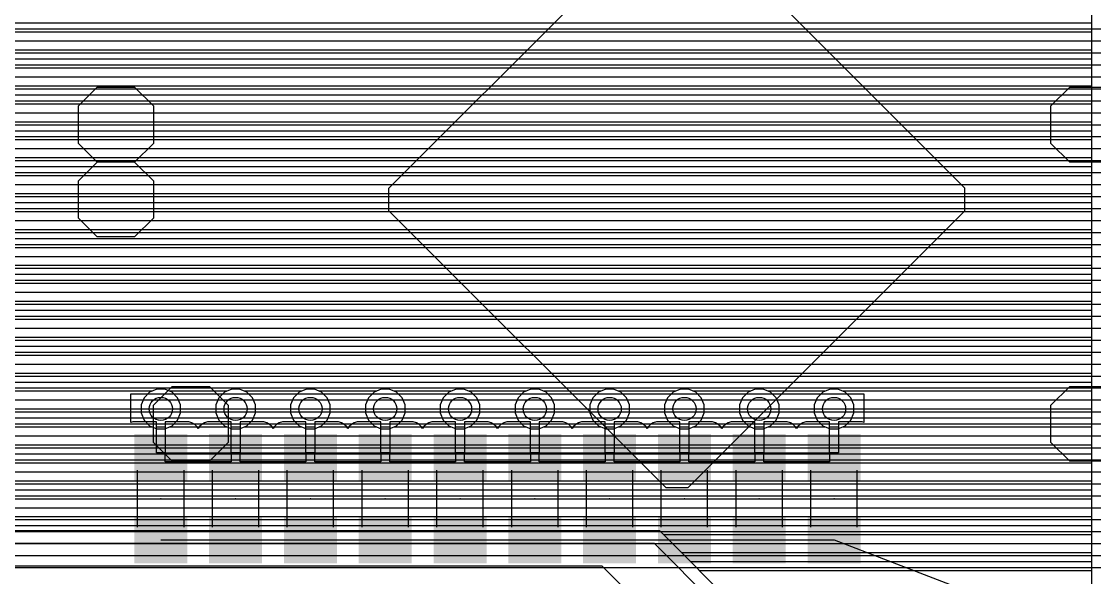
# Model space of a CAD drawing. Extents: x -0.45 to 6.54, y 0 to 7.98.
# Drawn here: x 2.434 to 3.868, y 6.435 to 7.178 of the extents above; entities that cross this region are included whole.
import ezdxf

# ---------------------------------------------------------------- set-up
doc = ezdxf.new("R2010")
doc.units = 0
for name, color, linetype in [('1', 22, 'CONTINUOUS'), ('16', 175, 'CONTINUOUS'), ('18', 4, 'CONTINUOUS'), ('2', 3, 'CONTINUOUS'), ('23', 7, 'CONTINUOUS'), ('49', 253, 'CONTINUOUS'), ('51', 253, 'CONTINUOUS')]:
    doc.layers.add(name, color=color, linetype=linetype)

# ---------------------------------------------------------------- blocks, each defined once
blk = doc.blocks.new('RECT')
blk.add_solid([(-0.5, -0.5), (0.5, -0.5), (-0.5, 0.5), (0.5, 0.5)])
blk = doc.blocks.new('ROUNDV')
blk.add_circle((0, 0), 0.5)

msp = doc.modelspace()

# ---------------------------------------------------------------- linework, layer by layer
at = {"layer": '1'}
for p, q in [((2.58, 6.641955), (2.58, 6.68)), ((2.58, 6.68), (3.56, 6.68)), ((2.58, 6.672), (3.56, 6.672)), ((3.56, 6.68), (3.56, 6.641955)), ((2.58, 6.66), (3.56, 6.66)), ((2.58, 6.648), (3.56, 6.648)), ((2.58246, 6.642614), (2.58, 6.641955)), ((2.614, 6.642614), (2.58246, 6.642614)), ((2.614, 6.601118), (2.614, 6.642614)), ((2.657539, 6.642614), (2.626, 6.642614)), ((2.626, 6.642614), (2.626, 6.601118)), ((2.661609, 6.641524), (2.657539, 6.642614)), ((2.68246, 6.642614), (2.678391, 6.641524)), ((2.714, 6.642614), (2.68246, 6.642614)), ((2.714, 6.601118), (2.714, 6.642614)), ((2.757539, 6.642614), (2.726, 6.642614)), ((2.726, 6.642614), (2.726, 6.601118)), ((2.761609, 6.641524), (2.757539, 6.642614)), ((2.78246, 6.642614), (2.778391, 6.641524)), ((2.814, 6.642614), (2.78246, 6.642614)), ((2.814, 6.601118), (2.814, 6.642614)), ((2.857539, 6.642614), (2.826, 6.642614)), ((2.826, 6.642614), (2.826, 6.601118)), ((2.861609, 6.641524), (2.857539, 6.642614)), ((2.88246, 6.642614), (2.878391, 6.641524)), ((2.914, 6.642614), (2.88246, 6.642614)), ((2.914, 6.601118), (2.914, 6.642614)), ((2.957539, 6.642614), (2.926, 6.642614)), ((2.926, 6.642614), (2.926, 6.601118)), ((2.961609, 6.641524), (2.957539, 6.642614)), ((2.98246, 6.642614), (2.978391, 6.641524)), ((3.014, 6.642614), (2.98246, 6.642614)), ((3.014, 6.601118), (3.014, 6.642614)), ((3.057539, 6.642614), (3.026, 6.642614)), ((3.026, 6.642614), (3.026, 6.601118)), ((3.061609, 6.641524), (3.057539, 6.642614)), ((3.08246, 6.642614), (3.078391, 6.641524)), ((3.114, 6.642614), (3.08246, 6.642614)), ((3.114, 6.601118), (3.114, 6.642614)), ((3.157539, 6.642614), (3.126, 6.642614)), ((3.126, 6.642614), (3.126, 6.601118)), ((3.161609, 6.641524), (3.157539, 6.642614)), ((3.18246, 6.642614), (3.178391, 6.641524)), ((3.214, 6.642614), (3.18246, 6.642614)), ((3.214, 6.601118), (3.214, 6.642614)), ((3.257539, 6.642614), (3.226, 6.642614)), ((3.226, 6.642614), (3.226, 6.601118)), ((3.261609, 6.641524), (3.257539, 6.642614)), ((3.28246, 6.642614), (3.278391, 6.641524)), ((3.314, 6.642614), (3.28246, 6.642614)), ((3.314, 6.601118), (3.314, 6.642614)), ((3.357539, 6.642614), (3.326, 6.642614)), ((3.326, 6.642614), (3.326, 6.601118)), ((3.361609, 6.641524), (3.357539, 6.642614)), ((3.38246, 6.642614), (3.378391, 6.641524)), ((3.414, 6.642614), (3.38246, 6.642614)), ((3.414, 6.601118), (3.414, 6.642614)), ((3.457539, 6.642614), (3.426, 6.642614)), ((3.426, 6.642614), (3.426, 6.601118)), ((3.461609, 6.641524), (3.457539, 6.642614)), ((3.48246, 6.642614), (3.478391, 6.641524)), ((3.514, 6.642614), (3.48246, 6.642614)), ((3.514, 6.601118), (3.514, 6.642614)), ((3.557539, 6.642614), (3.526, 6.642614)), ((3.526, 6.642614), (3.526, 6.601118)), ((3.56, 6.641955), (3.557539, 6.642614)), ((2.614, 6.636), (2.626, 6.636)), ((2.665257, 6.639417), (2.661609, 6.641524)), ((2.668236, 6.636438), (2.665257, 6.639417)), ((2.67, 6.633383), (2.668236, 6.636438)), ((2.668489, 6.636), (2.671511, 6.636)), ((2.671764, 6.636438), (2.67, 6.633383)), ((2.674743, 6.639417), (2.671764, 6.636438)), ((2.678391, 6.641524), (2.674743, 6.639417)), ((2.714, 6.636), (2.726, 6.636)), ((2.765257, 6.639417), (2.761609, 6.641524)), ((2.768236, 6.636438), (2.765257, 6.639417)), ((2.77, 6.633383), (2.768236, 6.636438)), ((2.768489, 6.636), (2.771511, 6.636)), ((2.771764, 6.636438), (2.77, 6.633383)), ((2.774743, 6.639417), (2.771764, 6.636438)), ((2.778391, 6.641524), (2.774743, 6.639417)), ((2.814, 6.636), (2.826, 6.636)), ((2.865257, 6.639417), (2.861609, 6.641524)), ((2.868236, 6.636438), (2.865257, 6.639417)), ((2.87, 6.633383), (2.868236, 6.636438)), ((2.868489, 6.636), (2.871511, 6.636)), ((2.871764, 6.636438), (2.87, 6.633383)), ((2.874743, 6.639417), (2.871764, 6.636438)), ((2.878391, 6.641524), (2.874743, 6.639417)), ((2.914, 6.636), (2.926, 6.636)), ((2.965257, 6.639417), (2.961609, 6.641524)), ((2.968236, 6.636438), (2.965257, 6.639417)), ((2.97, 6.633383), (2.968236, 6.636438)), ((2.968489, 6.636), (2.971511, 6.636)), ((2.971764, 6.636438), (2.97, 6.633383)), ((2.974743, 6.639417), (2.971764, 6.636438)), ((2.978391, 6.641524), (2.974743, 6.639417)), ((3.014, 6.636), (3.026, 6.636)), ((3.065257, 6.639417), (3.061609, 6.641524)), ((3.068236, 6.636438), (3.065257, 6.639417)), ((3.07, 6.633383), (3.068236, 6.636438)), ((3.068489, 6.636), (3.071511, 6.636)), ((3.071764, 6.636438), (3.07, 6.633383)), ((3.074743, 6.639417), (3.071764, 6.636438)), ((3.078391, 6.641524), (3.074743, 6.639417)), ((3.114, 6.636), (3.126, 6.636)), ((3.165257, 6.639417), (3.161609, 6.641524)), ((3.168236, 6.636438), (3.165257, 6.639417)), ((3.17, 6.633383), (3.168236, 6.636438)), ((3.168489, 6.636), (3.171511, 6.636)), ((3.171764, 6.636438), (3.17, 6.633383)), ((3.174743, 6.639417), (3.171764, 6.636438)), ((3.178391, 6.641524), (3.174743, 6.639417)), ((3.214, 6.636), (3.226, 6.636)), ((3.265257, 6.639417), (3.261609, 6.641524)), ((3.268236, 6.636438), (3.265257, 6.639417)), ((3.27, 6.633383), (3.268236, 6.636438)), ((3.268489, 6.636), (3.271511, 6.636)), ((3.271764, 6.636438), (3.27, 6.633383)), ((3.274743, 6.639417), (3.271764, 6.636438)), ((3.278391, 6.641524), (3.274743, 6.639417)), ((3.314, 6.636), (3.326, 6.636)), ((3.365257, 6.639417), (3.361609, 6.641524)), ((3.368236, 6.636438), (3.365257, 6.639417)), ((3.37, 6.633383), (3.368236, 6.636438)), ((3.368489, 6.636), (3.371511, 6.636)), ((3.371764, 6.636438), (3.37, 6.633383)), ((3.374743, 6.639417), (3.371764, 6.636438)), ((3.378391, 6.641524), (3.374743, 6.639417)), ((3.414, 6.636), (3.426, 6.636)), ((3.465257, 6.639417), (3.461609, 6.641524)), ((3.468236, 6.636438), (3.465257, 6.639417)), ((3.47, 6.633383), (3.468236, 6.636438)), ((3.468489, 6.636), (3.471511, 6.636)), ((3.471764, 6.636438), (3.47, 6.633383)), ((3.474743, 6.639417), (3.471764, 6.636438)), ((3.478391, 6.641524), (3.474743, 6.639417)), ((3.514, 6.636), (3.526, 6.636)), ((2.614, 6.624), (2.626, 6.624)), ((2.714, 6.624), (2.726, 6.624)), ((2.814, 6.624), (2.826, 6.624)), ((2.914, 6.624), (2.926, 6.624)), ((3.014, 6.624), (3.026, 6.624)), ((3.114, 6.624), (3.126, 6.624)), ((3.214, 6.624), (3.226, 6.624)), ((3.314, 6.624), (3.326, 6.624)), ((3.414, 6.624), (3.426, 6.624)), ((3.514, 6.624), (3.526, 6.624)), ((2.614, 6.612), (2.626, 6.612)), ((2.626, 6.601118), (2.614, 6.601118)), ((2.626, 6.589118), (2.626, 6.601118)), ((2.626, 6.601118), (2.714, 6.601118)), ((2.626, 6.6), (2.714, 6.6)), ((2.714, 6.612), (2.726, 6.612)), ((2.726, 6.601118), (2.714, 6.601118)), ((2.714, 6.601118), (2.714, 6.589118)), ((2.726, 6.589118), (2.726, 6.601118)), ((2.726, 6.601118), (2.768567, 6.601118)), ((2.726, 6.6), (2.814, 6.6)), ((2.768567, 6.601118), (2.814, 6.601118)), ((2.814, 6.612), (2.826, 6.612)), ((2.826, 6.601118), (2.814, 6.601118)), ((2.814, 6.601118), (2.814, 6.589118)), ((2.826, 6.589118), (2.826, 6.601118)), ((2.826, 6.601118), (2.914, 6.601118)), ((2.826, 6.6), (2.914, 6.6)), ((2.914, 6.612), (2.926, 6.612)), ((2.926, 6.601118), (2.914, 6.601118)), ((2.914, 6.601118), (2.914, 6.589118)), ((2.926, 6.589118), (2.926, 6.601118)), ((2.926, 6.601118), (2.968567, 6.601118)), ((2.926, 6.6), (3.014, 6.6)), ((2.968567, 6.601118), (3.014, 6.601118)), ((3.014, 6.612), (3.026, 6.612)), ((3.026, 6.601118), (3.014, 6.601118)), ((3.014, 6.601118), (3.014, 6.589118)), ((3.026, 6.589118), (3.026, 6.601118)), ((3.026, 6.601118), (3.114, 6.601118)), ((3.026, 6.6), (3.114, 6.6)), ((3.114, 6.612), (3.126, 6.612)), ((3.126, 6.601118), (3.114, 6.601118)), ((3.114, 6.601118), (3.114, 6.589118)), ((3.126, 6.589118), (3.126, 6.601118)), ((3.126, 6.601118), (3.168567, 6.601118)), ((3.126, 6.6), (3.214, 6.6)), ((3.168567, 6.601118), (3.214, 6.601118)), ((3.214, 6.612), (3.226, 6.612)), ((3.226, 6.601118), (3.214, 6.601118)), ((3.214, 6.601118), (3.214, 6.589118)), ((3.226, 6.589118), (3.226, 6.601118)), ((3.226, 6.601118), (3.314, 6.601118)), ((3.226, 6.6), (3.314, 6.6)), ((3.314, 6.612), (3.326, 6.612)), ((3.314, 6.601118), (3.314, 6.589118)), ((3.326, 6.601118), (3.314, 6.601118)), ((3.326, 6.589118), (3.326, 6.601118)), ((3.326, 6.601118), (3.414, 6.601118)), ((3.326, 6.6), (3.414, 6.6)), ((3.414, 6.612), (3.426, 6.612)), ((3.414, 6.601118), (3.414, 6.589118)), ((3.426, 6.601118), (3.414, 6.601118)), ((3.426, 6.589118), (3.426, 6.601118)), ((3.426, 6.601118), (3.468567, 6.601118)), ((3.426, 6.6), (3.514, 6.6)), ((3.468567, 6.601118), (3.514, 6.601118)), ((3.514, 6.612), (3.526, 6.612)), ((3.514, 6.601118), (3.514, 6.589118)), ((3.526, 6.601118), (3.514, 6.601118)), ((2.671433, 6.589118), (2.626, 6.589118)), ((2.714, 6.589118), (2.671433, 6.589118)), ((2.814, 6.589118), (2.726, 6.589118)), ((2.871433, 6.589118), (2.826, 6.589118)), ((2.914, 6.589118), (2.871433, 6.589118)), ((3.014, 6.589118), (2.926, 6.589118)), ((3.071433, 6.589118), (3.026, 6.589118)), ((3.114, 6.589118), (3.071433, 6.589118)), ((3.214, 6.589118), (3.126, 6.589118)), ((3.271433, 6.589118), (3.226, 6.589118)), ((3.314, 6.589118), (3.271433, 6.589118)), ((3.368567, 6.589118), (3.326, 6.589118)), ((3.414, 6.589118), (3.368567, 6.589118)), ((3.514, 6.589118), (3.426, 6.589118)), ((2.62, 6.484882), (2.72, 6.484882)), ((2.72, 6.484882), (2.82, 6.484882)), ((2.82, 6.484882), (2.92, 6.484882)), ((2.92, 6.484882), (3.02, 6.484882)), ((3.02, 6.484882), (3.12, 6.484882)), ((3.12, 6.484882), (3.22, 6.484882)), ((3.22, 6.484882), (3.32, 6.484882)), ((3.32, 6.484882), (3.42, 6.484882)), ((3.42, 6.484882), (3.52, 6.484882)), ((3.52, 6.484882), (3.82, 6.37))]:
    msp.add_line(p, q, dxfattribs=at)
at = {"layer": '16'}
for p, q in [((0.018, 7.168), (6.362, 7.168)), ((0.018, 7.152), (6.362, 7.152)), ((0.018, 7.136), (6.362, 7.136)), ((0.018, 7.12), (6.362, 7.12)), ((0.018, 7.104), (6.362, 7.104)), ((0.018, 7.088), (6.362, 7.088)), ((0.018, 7.072), (6.362, 7.072)), ((0.018, 7.056), (6.362, 7.056)), ((0.018, 7.04), (4.714695, 7.04)), ((0.018, 7.024), (4.7065, 7.024)), ((0.018, 7.008), (4.709122, 7.008)), ((0.018, 6.992), (4.728124, 6.992)), ((0.018, 6.976), (6.362, 6.976)), ((0.018, 6.96), (6.362, 6.96)), ((0.018, 6.944), (6.362, 6.944)), ((0.018, 6.928), (6.362, 6.928)), ((0.018, 6.912), (6.362, 6.912)), ((0.018, 6.896), (6.362, 6.896)), ((0.018, 6.88), (6.362, 6.88)), ((0.018, 6.864), (6.362, 6.864)), ((0.018, 6.848), (6.362, 6.848)), ((0.018, 6.832), (6.362, 6.832)), ((0.018, 6.816), (6.362, 6.816)), ((0.018, 6.8), (6.362, 6.8)), ((0.018, 6.784), (6.362, 6.784)), ((0.018, 6.768), (6.362, 6.768)), ((0.018, 6.752), (6.362, 6.752)), ((0.018, 6.736), (6.362, 6.736)), ((0.018, 6.72), (6.362, 6.72)), ((0.018, 6.704), (6.362, 6.704)), ((0.018, 6.688), (6.362, 6.688)), ((0.018, 6.672), (6.362, 6.672)), ((0.018, 6.656), (6.362, 6.656)), ((0.018, 6.64), (6.362, 6.64)), ((0.018, 6.624), (6.362, 6.624)), ((0.018, 6.608), (5.113463, 6.608)), ((0.018, 6.592), (5.097463, 6.592)), ((0.018, 6.576), (5.087249, 6.576)), ((0.018, 6.56), (5.080621, 6.56)), ((0.018, 6.544), (5.07901, 6.544)), ((0.018, 6.528), (5.07901, 6.528)), ((0.283146, 6.512), (5.083935, 6.512)), ((0.303414, 6.496), (5.090562, 6.496)), ((0.316458, 6.48), (5.105463, 6.48)), ((0.325696, 6.464), (5.131843, 6.464)), ((0.330136, 6.448), (6.362, 6.448))]:
    msp.add_line(p, q, dxfattribs=at)
at = {"layer": '2'}
for p, q in [((3.864, 7.59923), (3.864, 4.760769)), ((0.016, 7.176), (3.864, 7.176)), ((0.016, 7.164), (3.864, 7.164)), ((0.016, 7.152), (3.864, 7.152)), ((0.016, 7.14), (3.864, 7.14)), ((0.016, 7.128), (3.864, 7.128)), ((0.016, 7.116), (3.864, 7.116)), ((0.016, 7.104), (3.864, 7.104)), ((0.016, 7.092), (3.864, 7.092)), ((0.016, 7.08), (3.864, 7.08)), ((0.016, 7.068), (3.864, 7.068)), ((0.016, 7.056), (3.864, 7.056)), ((0.016, 7.044), (3.864, 7.044)), ((0.016, 7.032), (3.864, 7.032)), ((0.016, 7.02), (3.864, 7.02)), ((0.016, 7.008), (3.864, 7.008)), ((0.016, 6.996), (3.864, 6.996)), ((0.016, 6.984), (3.864, 6.984)), ((0.016, 6.972), (3.864, 6.972)), ((0.016, 6.96), (3.864, 6.96)), ((0.016, 6.948), (3.864, 6.948)), ((0.016, 6.936), (3.864, 6.936)), ((0.016, 6.924), (3.864, 6.924)), ((0.016, 6.912), (3.864, 6.912)), ((0.016, 6.9), (3.864, 6.9)), ((0.016, 6.888), (3.864, 6.888)), ((0.016, 6.876), (3.864, 6.876)), ((0.016, 6.864), (3.864, 6.864)), ((0.016, 6.852), (3.864, 6.852)), ((0.016, 6.84), (3.864, 6.84)), ((0.016, 6.828), (3.864, 6.828)), ((0.016, 6.816), (3.864, 6.816)), ((0.016, 6.804), (3.864, 6.804)), ((0.016, 6.792), (3.864, 6.792)), ((0.016, 6.78), (3.864, 6.78)), ((0.016, 6.768), (3.864, 6.768)), ((0.016, 6.756), (3.864, 6.756)), ((0.016, 6.744), (3.864, 6.744)), ((0.016, 6.732), (3.864, 6.732)), ((0.016, 6.72), (3.864, 6.72)), ((0.016, 6.708), (3.864, 6.708)), ((0.016, 6.696), (3.864, 6.696)), ((2.614729, 6.6865), (2.604989, 6.682466)), ((2.625271, 6.6865), (2.614729, 6.6865)), ((2.635011, 6.682466), (2.625271, 6.6865)), ((2.714729, 6.6865), (2.704989, 6.682466)), ((2.725271, 6.6865), (2.714729, 6.6865)), ((2.735011, 6.682466), (2.725271, 6.6865)), ((2.814729, 6.6865), (2.804989, 6.682466)), ((2.825271, 6.6865), (2.814729, 6.6865)), ((2.835011, 6.682466), (2.825271, 6.6865)), ((2.914729, 6.6865), (2.904989, 6.682466)), ((2.925271, 6.6865), (2.914729, 6.6865)), ((2.935011, 6.682466), (2.925271, 6.6865)), ((3.014729, 6.6865), (3.004989, 6.682466)), ((3.025271, 6.6865), (3.014729, 6.6865)), ((3.035011, 6.682466), (3.025271, 6.6865)), ((3.114729, 6.6865), (3.104989, 6.682466)), ((3.125271, 6.6865), (3.114729, 6.6865)), ((3.135011, 6.682466), (3.125271, 6.6865)), ((3.214729, 6.6865), (3.204989, 6.682466)), ((3.225271, 6.6865), (3.214729, 6.6865)), ((3.235011, 6.682466), (3.225271, 6.6865)), ((3.314729, 6.6865), (3.304989, 6.682466)), ((3.325271, 6.6865), (3.314729, 6.6865)), ((3.335011, 6.682466), (3.325271, 6.6865)), ((3.414729, 6.6865), (3.404989, 6.682466)), ((3.425271, 6.6865), (3.414729, 6.6865)), ((3.435011, 6.682466), (3.425271, 6.6865)), ((3.514729, 6.6865), (3.504989, 6.682466)), ((3.525271, 6.6865), (3.514729, 6.6865)), ((3.535011, 6.682466), (3.525271, 6.6865)), ((0.016, 6.684), (2.608694, 6.684)), ((0.016, 6.672), (2.596287, 6.672)), ((2.597534, 6.675011), (2.5935, 6.665271)), ((2.604989, 6.682466), (2.597534, 6.675011)), ((2.631306, 6.684), (2.708694, 6.684)), ((2.642466, 6.675011), (2.635011, 6.682466)), ((2.6465, 6.665271), (2.642466, 6.675011)), ((2.643713, 6.672), (2.696287, 6.672)), ((2.697534, 6.675011), (2.6935, 6.665271)), ((2.704989, 6.682466), (2.697534, 6.675011)), ((2.731306, 6.684), (2.808694, 6.684)), ((2.742466, 6.675011), (2.735011, 6.682466)), ((2.7465, 6.665271), (2.742466, 6.675011)), ((2.743713, 6.672), (2.796287, 6.672)), ((2.797534, 6.675011), (2.7935, 6.665271)), ((2.804989, 6.682466), (2.797534, 6.675011)), ((2.831306, 6.684), (2.908694, 6.684)), ((2.842466, 6.675011), (2.835011, 6.682466)), ((2.8465, 6.665271), (2.842466, 6.675011)), ((2.843713, 6.672), (2.896287, 6.672)), ((2.897534, 6.675011), (2.8935, 6.665271)), ((2.904989, 6.682466), (2.897534, 6.675011)), ((2.931306, 6.684), (3.008694, 6.684)), ((2.942466, 6.675011), (2.935011, 6.682466)), ((2.9465, 6.665271), (2.942466, 6.675011)), ((2.943713, 6.672), (2.996287, 6.672)), ((2.997534, 6.675011), (2.9935, 6.665271)), ((3.004989, 6.682466), (2.997534, 6.675011)), ((3.031306, 6.684), (3.108694, 6.684)), ((3.042466, 6.675011), (3.035011, 6.682466)), ((3.0465, 6.665271), (3.042466, 6.675011)), ((3.043713, 6.672), (3.096287, 6.672)), ((3.097534, 6.675011), (3.0935, 6.665271)), ((3.104989, 6.682466), (3.097534, 6.675011)), ((3.131306, 6.684), (3.208694, 6.684)), ((3.142466, 6.675011), (3.135011, 6.682466)), ((3.1465, 6.665271), (3.142466, 6.675011)), ((3.143713, 6.672), (3.196287, 6.672)), ((3.197534, 6.675011), (3.1935, 6.665271)), ((3.204989, 6.682466), (3.197534, 6.675011)), ((3.231306, 6.684), (3.308694, 6.684)), ((3.242466, 6.675011), (3.235011, 6.682466)), ((3.2465, 6.665271), (3.242466, 6.675011)), ((3.243713, 6.672), (3.296287, 6.672)), ((3.297534, 6.675011), (3.2935, 6.665271)), ((3.304989, 6.682466), (3.297534, 6.675011)), ((3.331306, 6.684), (3.408694, 6.684)), ((3.342466, 6.675011), (3.335011, 6.682466)), ((3.3465, 6.665271), (3.342466, 6.675011)), ((3.343713, 6.672), (3.396287, 6.672)), ((3.397534, 6.675011), (3.3935, 6.665271)), ((3.404989, 6.682466), (3.397534, 6.675011)), ((3.431306, 6.684), (3.508694, 6.684)), ((3.442466, 6.675011), (3.435011, 6.682466)), ((3.4465, 6.665271), (3.442466, 6.675011)), ((3.443713, 6.672), (3.496287, 6.672)), ((3.497534, 6.675011), (3.4935, 6.665271)), ((3.504989, 6.682466), (3.497534, 6.675011)), ((3.531306, 6.684), (3.864, 6.684)), ((3.542466, 6.675011), (3.535011, 6.682466)), ((3.5465, 6.665271), (3.542466, 6.675011)), ((3.543713, 6.672), (3.864, 6.672)), ((0.016, 6.66), (2.5935, 6.66)), ((2.5935, 6.665271), (2.5935, 6.654729)), ((2.6465, 6.654729), (2.6465, 6.665271)), ((2.6465, 6.66), (2.6935, 6.66)), ((2.6935, 6.665271), (2.6935, 6.654729)), ((2.7465, 6.654729), (2.7465, 6.665271)), ((2.7465, 6.66), (2.7935, 6.66)), ((2.7935, 6.665271), (2.7935, 6.654729)), ((2.8465, 6.654729), (2.8465, 6.665271)), ((2.8465, 6.66), (2.8935, 6.66)), ((2.8935, 6.665271), (2.8935, 6.654729)), ((2.9465, 6.654729), (2.9465, 6.665271)), ((2.9465, 6.66), (2.9935, 6.66)), ((2.9935, 6.665271), (2.9935, 6.654729)), ((3.0465, 6.654729), (3.0465, 6.665271)), ((3.0465, 6.66), (3.0935, 6.66)), ((3.0935, 6.665271), (3.0935, 6.654729)), ((3.1465, 6.654729), (3.1465, 6.665271)), ((3.1465, 6.66), (3.1935, 6.66)), ((3.1935, 6.665271), (3.1935, 6.654729)), ((3.2465, 6.654729), (3.2465, 6.665271)), ((3.2465, 6.66), (3.2935, 6.66)), ((3.2935, 6.665271), (3.2935, 6.654729)), ((3.3465, 6.654729), (3.3465, 6.665271)), ((3.3465, 6.66), (3.3935, 6.66)), ((3.3935, 6.665271), (3.3935, 6.654729)), ((3.4465, 6.654729), (3.4465, 6.665271)), ((3.4465, 6.66), (3.4935, 6.66)), ((3.4935, 6.665271), (3.4935, 6.654729)), ((3.5465, 6.654729), (3.5465, 6.665271)), ((3.5465, 6.66), (3.864, 6.66)), ((0.016, 6.648), (2.596287, 6.648)), ((2.5935, 6.654729), (2.597534, 6.644989)), ((2.597534, 6.644989), (2.604989, 6.637534)), ((2.635011, 6.637534), (2.642466, 6.644989)), ((2.642466, 6.644989), (2.6465, 6.654729)), ((2.643713, 6.648), (2.696287, 6.648)), ((2.6935, 6.654729), (2.697534, 6.644989)), ((2.697534, 6.644989), (2.704989, 6.637534)), ((2.735011, 6.637534), (2.742466, 6.644989)), ((2.742466, 6.644989), (2.7465, 6.654729)), ((2.743713, 6.648), (2.796287, 6.648)), ((2.7935, 6.654729), (2.797534, 6.644989)), ((2.797534, 6.644989), (2.804989, 6.637534)), ((2.835011, 6.637534), (2.842466, 6.644989)), ((2.842466, 6.644989), (2.8465, 6.654729)), ((2.843713, 6.648), (2.896287, 6.648)), ((2.8935, 6.654729), (2.897534, 6.644989)), ((2.897534, 6.644989), (2.904989, 6.637534)), ((2.935011, 6.637534), (2.942466, 6.644989)), ((2.942466, 6.644989), (2.9465, 6.654729)), ((2.943713, 6.648), (2.996287, 6.648)), ((2.9935, 6.654729), (2.997534, 6.644989)), ((2.997534, 6.644989), (3.004989, 6.637534)), ((3.035011, 6.637534), (3.042466, 6.644989)), ((3.042466, 6.644989), (3.0465, 6.654729)), ((3.043713, 6.648), (3.096287, 6.648)), ((3.0935, 6.654729), (3.097534, 6.644989)), ((3.097534, 6.644989), (3.104989, 6.637534)), ((3.135011, 6.637534), (3.142466, 6.644989)), ((3.142466, 6.644989), (3.1465, 6.654729)), ((3.143713, 6.648), (3.196287, 6.648)), ((3.1935, 6.654729), (3.197534, 6.644989)), ((3.197534, 6.644989), (3.204989, 6.637534)), ((3.235011, 6.637534), (3.242466, 6.644989)), ((3.242466, 6.644989), (3.2465, 6.654729)), ((3.243713, 6.648), (3.296287, 6.648)), ((3.2935, 6.654729), (3.297534, 6.644989)), ((3.297534, 6.644989), (3.304989, 6.637534)), ((3.335011, 6.637534), (3.342466, 6.644989)), ((3.342466, 6.644989), (3.3465, 6.654729)), ((3.343713, 6.648), (3.396287, 6.648)), ((3.3935, 6.654729), (3.397534, 6.644989)), ((3.397534, 6.644989), (3.404989, 6.637534)), ((3.435011, 6.637534), (3.442466, 6.644989)), ((3.442466, 6.644989), (3.4465, 6.654729)), ((3.443713, 6.648), (3.496287, 6.648)), ((3.4935, 6.654729), (3.497534, 6.644989)), ((3.497534, 6.644989), (3.504989, 6.637534)), ((3.535011, 6.637534), (3.542466, 6.644989)), ((3.542466, 6.644989), (3.5465, 6.654729)), ((3.543713, 6.648), (3.864, 6.648)), ((0.016, 6.636), (2.608693, 6.636)), ((2.604989, 6.637534), (2.614729, 6.6335)), ((2.614729, 6.6335), (2.625271, 6.6335)), ((2.625271, 6.6335), (2.635011, 6.637534)), ((2.631307, 6.636), (2.708693, 6.636)), ((2.704989, 6.637534), (2.714729, 6.6335)), ((2.714729, 6.6335), (2.725271, 6.6335)), ((2.725271, 6.6335), (2.735011, 6.637534)), ((2.731307, 6.636), (2.808693, 6.636)), ((2.804989, 6.637534), (2.814729, 6.6335)), ((2.814729, 6.6335), (2.825271, 6.6335)), ((2.825271, 6.6335), (2.835011, 6.637534)), ((2.831307, 6.636), (2.908693, 6.636)), ((2.904989, 6.637534), (2.914729, 6.6335)), ((2.914729, 6.6335), (2.925271, 6.6335)), ((2.925271, 6.6335), (2.935011, 6.637534)), ((2.931307, 6.636), (3.008693, 6.636)), ((3.004989, 6.637534), (3.014729, 6.6335)), ((3.014729, 6.6335), (3.025271, 6.6335)), ((3.025271, 6.6335), (3.035011, 6.637534)), ((3.031307, 6.636), (3.108693, 6.636)), ((3.104989, 6.637534), (3.114729, 6.6335)), ((3.114729, 6.6335), (3.125271, 6.6335)), ((3.125271, 6.6335), (3.135011, 6.637534)), ((3.131307, 6.636), (3.208693, 6.636)), ((3.204989, 6.637534), (3.214729, 6.6335)), ((3.214729, 6.6335), (3.225271, 6.6335)), ((3.225271, 6.6335), (3.235011, 6.637534)), ((3.231307, 6.636), (3.308693, 6.636)), ((3.304989, 6.637534), (3.314729, 6.6335)), ((3.314729, 6.6335), (3.325271, 6.6335)), ((3.325271, 6.6335), (3.335011, 6.637534)), ((3.331307, 6.636), (3.408693, 6.636)), ((3.404989, 6.637534), (3.414729, 6.6335)), ((3.414729, 6.6335), (3.425271, 6.6335)), ((3.425271, 6.6335), (3.435011, 6.637534)), ((3.431307, 6.636), (3.508693, 6.636)), ((3.504989, 6.637534), (3.514729, 6.6335)), ((3.514729, 6.6335), (3.525271, 6.6335)), ((3.525271, 6.6335), (3.535011, 6.637534)), ((3.531307, 6.636), (3.864, 6.636)), ((0.016, 6.624), (3.864, 6.624)), ((0.016, 6.612), (3.864, 6.612)), ((0.016, 6.6), (3.864, 6.6)), ((0.016, 6.588), (3.864, 6.588)), ((0.016, 6.576), (3.864, 6.576)), ((0.016, 6.564), (3.864, 6.564)), ((0.016, 6.552), (3.864, 6.552)), ((0.016, 6.54), (3.864, 6.54)), ((0.016, 6.528), (3.864, 6.528)), ((0.272218, 6.516), (3.864, 6.516)), ((0.292585, 6.504), (3.864, 6.504)), ((3.287042, 6.497), (1.372958, 6.497)), ((3.297, 6.487042), (3.287042, 6.497)), ((3.292041, 6.492), (3.864, 6.492)), ((3.527, 6.257042), (3.297, 6.487042)), ((3.28, 6.48), (1.38, 6.48)), ((3.51, 6.25), (3.28, 6.48)), ((3.304041, 6.48), (3.864, 6.48)), ((3.316041, 6.468), (3.864, 6.468)), ((3.328041, 6.456), (3.864, 6.456)), ((3.21, 6.45), (1.4, 6.45)), ((3.41, 6.25), (3.21, 6.45)), ((3.340041, 6.444), (3.864, 6.444))]:
    msp.add_line(p, q, dxfattribs=at)
at = {"layer": '23'}
for p in [(2.62, 6.54), (2.72, 6.54), (2.82, 6.54), (2.92, 6.54), (3.02, 6.54), (3.12, 6.54), (3.22, 6.54), (3.32, 6.54), (3.42, 6.54), (3.52, 6.54)]:
    msp.add_point(p, dxfattribs=at)
at = {"layer": '49'}
for p, q in [((2.925, 6.955), (3.295, 7.325)), ((3.325, 7.325), (3.695, 6.955)), ((2.51, 7.065), (2.535, 7.09)), ((2.535, 7.09), (2.585, 7.09)), ((2.585, 7.09), (2.61, 7.065)), ((3.81, 7.065), (3.835, 7.09)), ((3.835, 7.09), (3.885, 7.09)), ((2.51, 7.015), (2.51, 7.065)), ((2.61, 7.065), (2.61, 7.015)), ((3.81, 7.015), (3.81, 7.065)), ((2.535, 6.99), (2.51, 7.015)), ((2.61, 7.015), (2.585, 6.99)), ((3.835, 6.99), (3.81, 7.015)), ((2.51, 6.965), (2.535, 6.99)), ((2.585, 6.99), (2.535, 6.99)), ((2.585, 6.99), (2.61, 6.965)), ((3.885, 6.99), (3.835, 6.99)), ((2.51, 6.915), (2.51, 6.965)), ((2.61, 6.965), (2.61, 6.915)), ((2.925, 6.925), (2.925, 6.955)), ((3.695, 6.925), (3.695, 6.955)), ((2.535, 6.89), (2.51, 6.915)), ((2.61, 6.915), (2.585, 6.89)), ((3.295, 6.555), (2.925, 6.925)), ((3.695, 6.925), (3.325, 6.555)), ((2.585, 6.89), (2.535, 6.89)), ((2.61, 6.665), (2.635, 6.69)), ((2.635, 6.69), (2.685, 6.69)), ((2.685, 6.69), (2.71, 6.665)), ((3.81, 6.665), (3.835, 6.69)), ((3.835, 6.69), (3.885, 6.69)), ((2.61, 6.615), (2.61, 6.665)), ((2.71, 6.665), (2.71, 6.615)), ((3.81, 6.615), (3.81, 6.665)), ((2.635, 6.59), (2.61, 6.615)), ((2.71, 6.615), (2.685, 6.59)), ((3.835, 6.59), (3.81, 6.615)), ((2.685, 6.59), (2.635, 6.59)), ((3.885, 6.59), (3.835, 6.59)), ((3.295, 6.555), (3.325, 6.555))]:
    msp.add_line(p, q, dxfattribs=at)
at = {"layer": '51'}
for p, q in [((2.589016, 6.502008), (2.589016, 6.577992)), ((2.650984, 6.502008), (2.650984, 6.577992)), ((2.689016, 6.502008), (2.689016, 6.577992)), ((2.750984, 6.502008), (2.750984, 6.577992)), ((2.789016, 6.502008), (2.789016, 6.577992)), ((2.850984, 6.502008), (2.850984, 6.577992)), ((2.889016, 6.502008), (2.889016, 6.577992)), ((2.950984, 6.502008), (2.950984, 6.577992)), ((2.989016, 6.502008), (2.989016, 6.577992)), ((3.050984, 6.502008), (3.050984, 6.577992)), ((3.089016, 6.502008), (3.089016, 6.577992)), ((3.150984, 6.502008), (3.150984, 6.577992)), ((3.189016, 6.502008), (3.189016, 6.577992)), ((3.250984, 6.502008), (3.250984, 6.577992)), ((3.289016, 6.502008), (3.289016, 6.577992)), ((3.350984, 6.502008), (3.350984, 6.577992)), ((3.389016, 6.502008), (3.389016, 6.577992)), ((3.450984, 6.502008), (3.450984, 6.577992)), ((3.489016, 6.502008), (3.489016, 6.577992)), ((3.550984, 6.502008), (3.550984, 6.577992))]:
    msp.add_line(p, q, dxfattribs=at)

# ---------------------------------------------------------------- block references
at = {"layer": '1', "xscale": 0.062992, "yscale": 0.070866, "rotation": 90}
for p in [(2.62, 6.595118), (2.72, 6.595118), (2.82, 6.595118), (2.92, 6.595118), (3.02, 6.595118), (3.12, 6.595118), (3.22, 6.595118), (3.32, 6.595118), (3.42, 6.595118), (3.52, 6.595118), (2.62, 6.484882), (2.72, 6.484882), (2.82, 6.484882), (2.92, 6.484882), (3.02, 6.484882), (3.12, 6.484882), (3.22, 6.484882), (3.32, 6.484882), (3.42, 6.484882), (3.52, 6.484882)]:
    msp.add_blockref('RECT', p, dxfattribs=at)
at = {"layer": '18', "xscale": 0.031, "yscale": 0.031}
for p in [(2.62, 6.66), (2.62, 6.66), (2.62, 6.66), (2.62, 6.66), (2.72, 6.66), (2.72, 6.66), (2.72, 6.66), (2.72, 6.66), (2.82, 6.66), (2.82, 6.66), (2.82, 6.66), (2.82, 6.66), (2.92, 6.66), (2.92, 6.66), (2.92, 6.66), (2.92, 6.66), (3.02, 6.66), (3.02, 6.66), (3.02, 6.66), (3.02, 6.66), (3.12, 6.66), (3.12, 6.66), (3.12, 6.66), (3.12, 6.66), (3.22, 6.66), (3.22, 6.66), (3.22, 6.66), (3.22, 6.66), (3.32, 6.66), (3.32, 6.66), (3.32, 6.66), (3.32, 6.66), (3.42, 6.66), (3.42, 6.66), (3.42, 6.66), (3.42, 6.66), (3.52, 6.66), (3.52, 6.66), (3.52, 6.66), (3.52, 6.66)]:
    msp.add_blockref('ROUNDV', p, dxfattribs=at)
at = {"layer": '51', "xscale": 0.029531, "yscale": 0.066929, "rotation": 90}
for p in [(2.619965, 6.592234), (2.719965, 6.592234), (2.819965, 6.592234), (2.919965, 6.592234), (3.019965, 6.592234), (3.119965, 6.592234), (3.219965, 6.592234), (3.319965, 6.592234), (3.419965, 6.592234), (3.519965, 6.592234), (2.620035, 6.487766), (2.720035, 6.487766), (2.820035, 6.487766), (2.920035, 6.487766), (3.020035, 6.487766), (3.120035, 6.487766), (3.220035, 6.487766), (3.320035, 6.487766), (3.420035, 6.487766), (3.520035, 6.487766)]:
    msp.add_blockref('RECT', p, dxfattribs=at)

doc.saveas('drawing.dxf')
